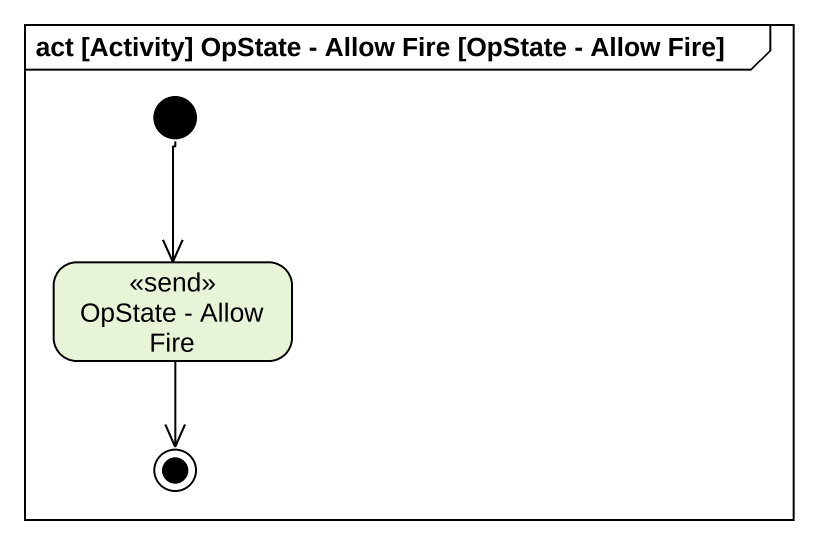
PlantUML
@startuml
mainframe act [Activity] OpState - Allow Fire [OpState - Allow Fire]
hide empty description
state "OpState - Allow Fire" as OpState_Allow_Fire <<send>>
[*] --> OpState_Allow_Fire
OpState_Allow_Fire --> [*]
@enduml
